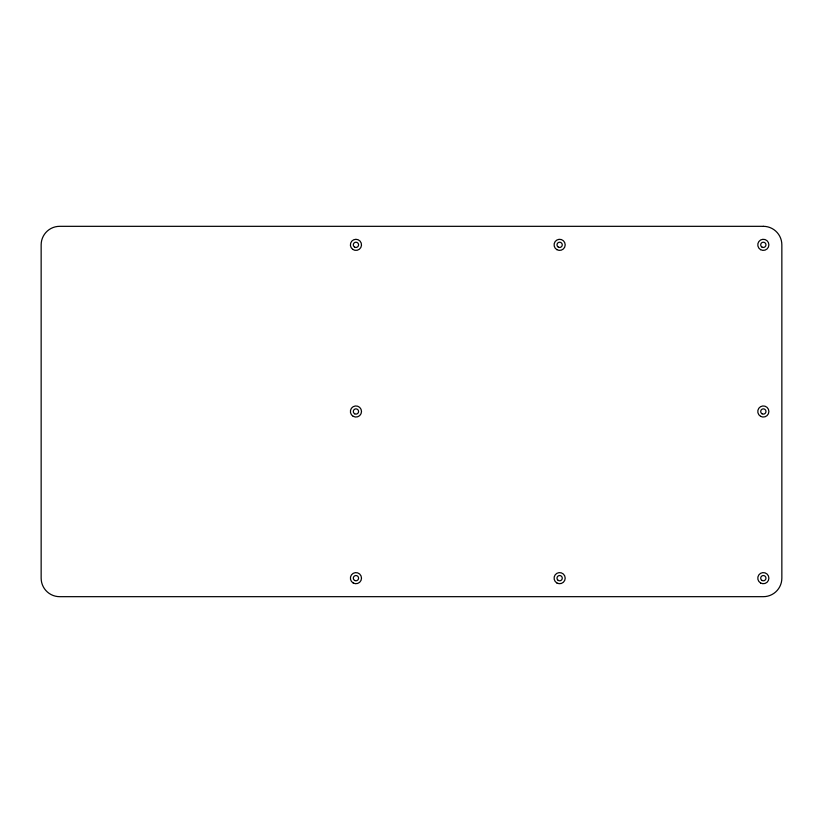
<?xml version="1.0" encoding="UTF-8"?>
<svg xmlns="http://www.w3.org/2000/svg" width="823" height="823" viewBox="0 0 823 823"><rect width="100%" height="100%" fill="white"/><g stroke="black" fill="none" stroke-linecap="round" stroke-linejoin="round"><path stroke-width="1.23" d="M763.333 226.325L59.668 226.325A18.518 18.518 0 0 0 41.15 244.843L41.15 578.158A18.518 18.518 0 0 0 59.668 596.675L763.333 596.675A18.518 18.518 0 0 0 781.85 578.158L781.85 244.843A18.518 18.518 0 0 0 763.333 226.325M354.631 413.784A2.634 2.634 0 0 0 358.581 411.5A2.634 2.634 0 0 0 354.631 409.216A2.634 2.634 0 0 0 354.631 413.784M353.17 416.315A5.555 5.555 0 0 0 361.503 411.5A5.555 5.555 0 0 0 353.17 406.685A5.555 5.555 0 0 0 353.17 416.315M760.555 416.315A5.555 5.555 0 0 0 768.888 411.5A5.555 5.555 0 0 0 760.555 406.685A5.555 5.555 0 0 0 760.555 416.315M762.016 413.784A2.634 2.634 0 0 0 765.976 411.5A2.634 2.634 0 0 0 762.016 409.216A2.634 2.634 0 0 0 762.016 413.784M760.555 582.972A5.555 5.555 0 0 0 768.888 578.158A5.555 5.555 0 0 0 760.555 573.343A5.555 5.555 0 0 0 760.555 582.972M556.862 582.972A5.555 5.555 0 0 0 565.195 578.158A5.555 5.555 0 0 0 556.862 573.343A5.555 5.555 0 0 0 556.862 582.972M353.17 582.972A5.555 5.555 0 0 0 361.503 578.158A5.555 5.555 0 0 0 353.17 573.343A5.555 5.555 0 0 0 353.17 582.972M354.631 580.441A2.634 2.634 0 0 0 358.581 578.158A2.634 2.634 0 0 0 354.631 575.874A2.634 2.634 0 0 0 354.631 580.441M558.117 580.318A2.634 2.634 0 0 0 562.263 578.394A2.634 2.634 0 0 0 558.529 575.761A2.634 2.634 0 0 0 558.117 580.318M762.016 580.441A2.634 2.634 0 0 0 765.966 578.158A2.634 2.634 0 0 0 762.016 575.874A2.634 2.634 0 0 0 762.016 580.441M762.016 247.126A2.644 2.634 0 0 0 765.966 244.843A2.644 2.634 0 0 0 762.016 242.559A2.644 2.634 0 0 0 762.016 247.126M558.323 247.126A2.644 2.634 0 0 0 562.274 244.843A2.644 2.634 0 0 0 558.323 242.559A2.644 2.634 0 0 0 558.323 247.126M354.631 247.126A2.644 2.634 0 0 0 358.581 244.843A2.644 2.634 0 0 0 354.631 242.559A2.644 2.634 0 0 0 354.631 247.126M352.748 249.39A5.555 5.555 0 0 0 361.482 245.347A5.555 5.555 0 0 0 353.612 239.802A5.555 5.555 0 0 0 352.748 249.39M556.862 249.657A5.555 5.555 0 0 0 565.195 244.843A5.555 5.555 0 0 0 556.862 240.028A5.555 5.555 0 0 0 556.862 249.657M760.555 249.657A5.555 5.555 0 0 0 768.888 244.843A5.555 5.555 0 0 0 760.555 240.028A5.555 5.555 0 0 0 760.555 249.657"/></g></svg>
